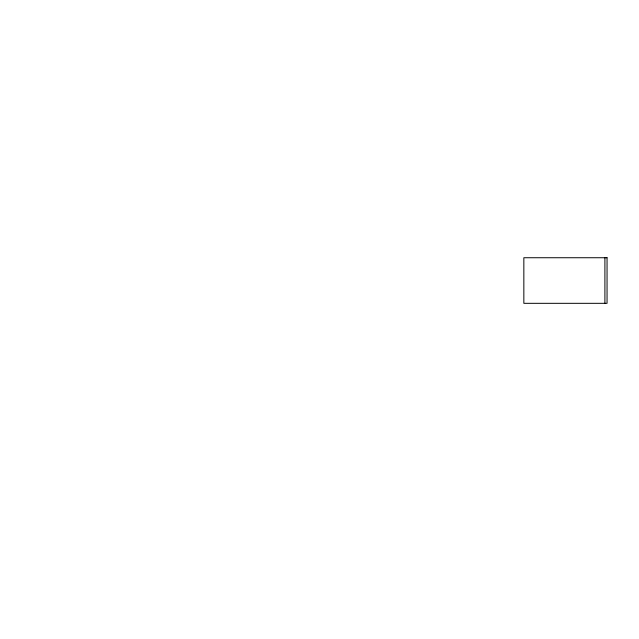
<?xml version="1.0" encoding="UTF-8"?>
<svg xmlns="http://www.w3.org/2000/svg" width="639" height="639" viewBox="0 0 639 639"><rect width="100%" height="100%" fill="white"/><g stroke="black" fill="none" stroke-linecap="round" stroke-linejoin="round"><path stroke-width="0.96" d="M604.901 257.733L604.901 303.325M607.05 257.733L523.844 257.733L523.844 303.325L607.05 303.325L607.05 257.733"/></g></svg>
